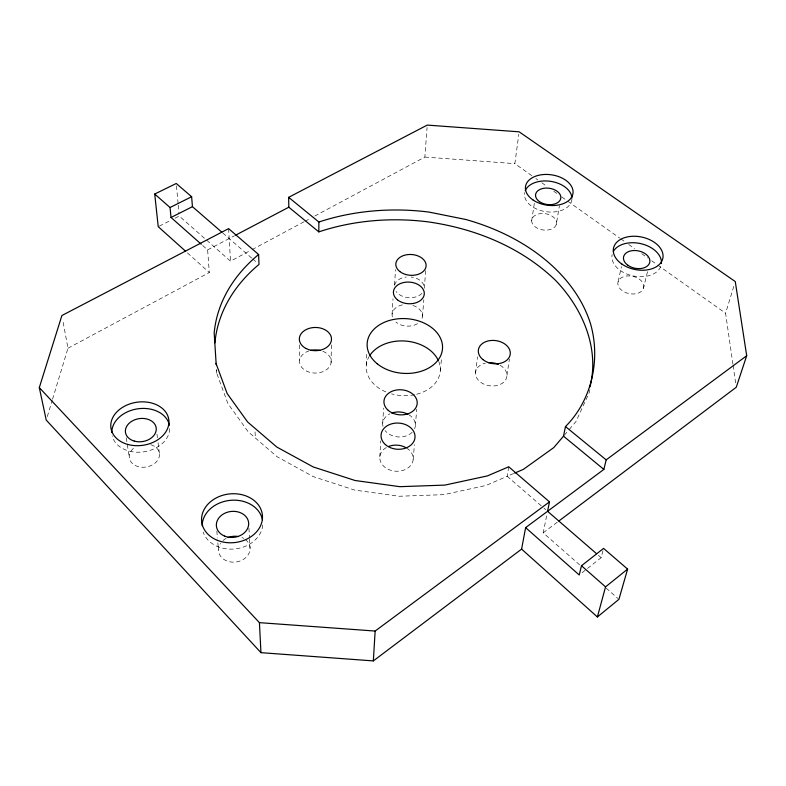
<?xml version="1.0" encoding="UTF-8"?>
<svg xmlns="http://www.w3.org/2000/svg" width="786" height="786" viewBox="0 0 786 786"><rect width="100%" height="100%" fill="white"/><g stroke="black" fill="none" stroke-linecap="round" stroke-linejoin="round"><path stroke-width="0.59" stroke-dasharray="3.93 2.95" d="M331.112 362.592L331.368 344.907M366.296 365.107L366.826 352.167M379.825 456.863L380.709 440.946M382.723 423.173L383.578 408.003M392.096 314.115L393 298.788M394.572 284.954L395.486 269.618M314.724 216.062L424.862 157.062L427.073 127.46M425.717 270.639L424.283 288.315A14.934 10.405 4 0 0 411.127 277.016M422.465 316.326L423.811 299.849M415.372 425.55L416.727 409.241M413.181 459.299L414.409 444.63M440.337 370.501L441.496 358.789M475.501 373.075L477.564 356.706M531.837 175.7L514.859 163.645L518.829 134.18M506.96 375.364L509.426 359.025M531.67 220.856L534.421 202.67M508.738 466.786L507.186 476.296L485.994 485.463L443.795 494.649L399.141 496.251L354.722 490.1L313.231 476.611L277.065 456.725L248.16 431.789L227.822 403.385L216.72 373.212L216.474 369.921M556.193 224.786A12.517 8.214 8.3 0 0 540.66 213.596A12.517 8.214 8.3 0 0 535.482 227.056A12.517 8.214 8.3 0 0 556.193 224.786L559.416 205.726M579.685 564.888L543.185 532.829L547.095 513.671M589.873 389.601L589.176 392.823L575.951 421.571L568.946 429.785M618.13 281.634L621.441 266.641M643.538 288.138A13.136 8.852 11.8 0 0 626.688 275.994A13.136 8.852 11.8 0 0 622.227 290.692A13.136 8.852 11.8 0 0 643.538 288.138L647.693 270.856M582.082 572.719L601.152 557.677L602.96 550.721M47.288 416.609L52.2 400.379M52.544 399.219L67.969 348.227L62.762 320.197M732.935 364.203L725.586 313.241L733.829 286.261M564.279 435.257L568.17 430.699M543.185 532.829L557.893 521.747M67.969 348.227L209.312 272.526L207.632 249.879L202.14 245.016M206.708 240.231L230.504 261.168L251.019 250.184M252.1 249.604L303.927 221.839M305.007 221.259L310.411 218.37M207.632 249.879L234.601 235.702M159.273 226.152L170.837 220.306M175.042 218.184L179.247 216.062L205.794 239.425M513.631 473.536L507.186 476.296L542.988 507.304M424.862 157.062L514.859 163.645M535.836 178.53L537.83 179.955M541.829 182.784L546.82 186.331M553.806 191.293L556.802 193.425M561.803 196.972L566.794 200.509M567.787 201.226L619.722 238.089M620.724 238.797L624.713 241.636M628.712 244.475L634.705 248.73M641.69 253.691L647.684 257.946M651.682 260.775L656.674 264.322M657.676 265.029L725.586 313.241M543.902 508.1L545.739 509.692M598.382 555.28L601.152 557.677M222.752 232.97L251.766 258.142M252.67 258.928L257.189 262.848M606.144 588.125L618.002 598.539M187.412 252.876L209.312 272.526M126.3 437.773L129.297 457.501M733.102 365.411L735.725 383.617M156.974 434.157L157.436 437.802M158.045 442.656L159.43 453.591M176.467 185.889L178.137 203.996M178.245 205.205L179.021 213.645M216.838 530.982L217.437 538.066M217.84 542.802L218.439 549.886M216.504 369.567L216.72 373.212M228.608 228.628L230.504 261.168M248.946 528.251L249.476 537.693M249.545 538.872L250.066 548.323M255.047 431.878L255.332 437.969M299.495 344.867L299.643 360.224M571.913 199.064A23.875 15.356 8.1 0 1 546.241 211.739A23.875 15.356 8.1 0 1 524.655 192.59M322.83 351.273A15.818 11.594 0.1 0 1 327.34 369.066A15.818 11.594 0.1 0 1 302.669 368.398A15.818 11.594 0.1 0 1 308.947 350.9M412.159 432.31A16.368 12.507 4 0 1 385.071 430.571M382.998 426.444A16.368 12.507 4 0 1 389.915 413.809M408.828 414.713A16.368 12.507 4 0 1 414.605 428.743M262.721 524.979A30.379 24.405 -6.4 0 1 235.436 548.883A30.379 24.405 -6.4 0 1 203.171 532.063M406.519 448A16.722 13.048 3.9 0 1 408.661 467.464A16.722 13.048 3.9 0 1 383.755 466.295A16.722 13.048 3.9 0 1 387.193 447.087M150.814 444.709A15.199 11.525 -9.1 0 1 156.945 461.215A15.199 11.525 -9.1 0 1 134.219 464.899A15.199 11.525 -9.1 0 1 134.789 447.303M169.707 428.655A29.082 21.723 -8.6 0 1 143.091 451.93A29.082 21.723 -8.6 0 1 112.251 435.925M245.261 539.451A15.858 12.92 -7 0 1 246.49 556.92A15.858 12.92 -7 0 1 225.277 560.241A15.858 12.92 -7 0 1 220.522 543.322M223.018 540.542A15.858 12.92 -7 0 1 226.26 538.351M241.97 537.585A15.858 12.92 -7 0 1 243.699 538.43M500.073 365.244A15.799 11.594 7.9 0 1 502.234 383.332A15.799 11.594 7.9 0 1 478.035 379.815A15.799 11.594 7.9 0 1 485.434 363.122M660.653 266.69A25.064 16.575 11.5 0 1 631.669 275.581A25.064 16.575 11.5 0 1 612.176 254.458M421.944 293.375A14.934 10.405 4 0 1 408.602 297.668A14.934 10.405 4 0 1 396.056 291.488M394.631 285.239A14.934 10.405 4 0 1 406.313 276.996M417.494 323.675A15.229 10.817 4 0 1 395.908 322.103M392.371 316.945A15.229 10.817 4 0 1 404.161 304.595M412.886 305.43A15.229 10.817 4 0 1 421.768 319.087M438.726 361.403A37.129 27.333 4 0 1 415.794 394.464M414.615 394.719A37.129 27.333 4 0 1 391.546 393.884M385.867 391.909A37.129 27.333 4 0 1 369.243 356.333"/><path stroke-width="1.18" d="M589.991 386.85C599.806 348.149 582.436 308.309 555.682 280.514C521.226 247.187 475.284 228.579 428.282 221.898A189.603 138.09 4 0 0 318.831 231.88L318.87 222.016L288.649 197.335L427.25 125.092L519.143 131.822L735.264 281.575L746.7 355.744L736.256 387.252L558.866 521.01M214.902 342.883A189.603 138.09 4 0 1 258.997 264.42L258.614 254.507L228.608 228.628L61.898 315.52L39.3 387.616L46.236 420.088L260.952 652.665L373.34 660.908L375.148 631.05L549.493 501.871L508.738 466.786L487.399 475.913L444.866 485.1L399.848 486.681L355.075 480.501L313.241 466.963L276.78 447.028L247.649 422.023L227.164 393.57L215.993 363.348M373.34 660.908L521.599 549.109L525.628 527.632L603.854 469.409L606.173 459.869L746.7 355.744M549.493 501.871L547.577 511.283L596.535 553.678M514.702 473.084L523.299 469.409L553.747 447.627L563.503 436.171L565.468 426.562C591.966 400.123 600.799 359.428 590.522 323.753A191.018 138.218 4 0 0 465.754 219.481L429.068 212.092A191.018 138.218 4 0 0 318.87 222.016M521.599 549.109L597.38 616.961L618.916 599.345L627.611 569.103L603.569 548.402L581.483 565.753L579.223 574.979L525.628 527.632M597.38 616.961L605.554 586.877L627.611 569.103M235.692 235.132L288.816 207.209L288.649 197.335M192.442 206.669L191.627 196.736L176.251 183.482L154.724 194.044L170.041 207.524L171.014 217.467L192.442 206.669L221.839 232.175M170.041 207.524L191.627 196.736M39.3 387.616L259.429 622.65L375.148 631.05M565.468 426.562L606.173 459.869M288.816 207.209L318.831 231.88M563.503 436.171L603.854 469.409M581.483 565.753L605.554 586.877M171.014 217.467L201.226 244.2M185.594 251.235L158.222 226.682L154.724 194.044M216.209 364.724L214.175 332.989A191.018 138.218 4 0 1 258.614 254.507M259.429 622.65L260.952 652.665M525.245 190.664A23.875 15.356 8.1 0 1 550.927 181.389A23.875 15.356 8.1 0 1 571.923 198.062M613.355 251.422A25.064 16.575 11.5 0 1 641.671 243.857A25.064 16.575 11.5 0 1 661.419 263.526M391.752 413.053A16.368 12.507 4 0 1 407.963 414.232M202.159 525.746A30.379 24.405 -6.4 0 1 230.19 500.348A30.379 24.405 -6.4 0 1 262.416 519.693M389.07 446.291A16.722 13.048 3.9 0 1 405.635 447.489M111.828 432.546A29.082 21.723 -8.6 0 1 138.464 408.72A29.082 21.723 -8.6 0 1 169.403 425.275M228.097 537.516A15.858 12.92 -7 0 1 238.168 536.494M488.371 362.68A15.799 11.594 7.9 0 1 498.324 364.37M310.873 350.379A15.818 11.594 0.1 0 1 319.99 350.409M369.823 355.429A37.129 27.333 4 0 1 405.33 341.045A37.129 27.333 4 0 1 438.293 360.42M532.849 199.85A23.983 15.347 8.1 0 0 572.424 195.527A23.983 15.347 8.1 0 0 542.438 174.639A23.983 15.347 8.1 0 0 532.849 199.85M621.864 264.067A25.181 16.575 11.5 0 0 662.618 259.184A25.181 16.575 11.5 0 0 630.038 236.478A25.181 16.575 11.5 0 0 621.864 264.067M306.108 348.532A16.084 11.613 0.2 0 0 331.427 340.191A16.084 11.613 0.2 0 0 308.711 328.509A16.084 11.613 0.2 0 0 306.108 348.532M388.255 410.38A16.663 12.547 4 0 0 416.433 406.627A16.663 12.547 4 0 0 397.068 389.925A16.663 12.547 4 0 0 388.255 410.38M539.432 201.599A12.743 8.194 8.1 0 0 560.497 199.369A12.743 8.194 8.1 0 0 544.649 188.168A12.743 8.194 8.1 0 0 539.432 201.599M217.437 540.355A30.546 24.454 -6.3 0 0 262.495 516.471A30.546 24.454 -6.3 0 0 216.14 497.97A30.546 24.454 -6.3 0 0 217.437 540.355M385.415 444.611A17.027 13.107 3.9 0 0 414.222 440.641A17.027 13.107 3.9 0 0 394.454 423.241A17.027 13.107 3.9 0 0 385.415 444.611M134.298 441.093A15.514 11.584 -8.6 0 0 156.208 428.075A15.514 11.584 -8.6 0 0 131.969 421.149A15.514 11.584 -8.6 0 0 134.298 441.093M127.705 444.424A29.239 21.743 -8.5 0 0 168.823 419.832A29.239 21.743 -8.5 0 0 123.038 407.05A29.239 21.743 -8.5 0 0 127.705 444.424M224.678 536.121A16.211 13.018 -6.4 0 0 248.681 523.525A16.211 13.018 -6.4 0 0 224.177 513.543A16.211 13.018 -6.4 0 0 224.678 536.121M399.779 271.514A15.17 10.405 4 0 0 425.413 268.576A15.17 10.405 4 0 0 407.698 254.605A15.17 10.405 4 0 0 399.779 271.514M397.431 299.81A15.474 10.827 4 0 0 423.575 296.725A15.474 10.827 4 0 0 405.527 282.213A15.474 10.827 4 0 0 397.431 299.81M482.948 359.605A16.074 11.613 7.8 0 0 509.75 356.176A16.074 11.613 7.8 0 0 490.209 340.574A16.074 11.613 7.8 0 0 482.948 359.605M377.201 363.761A37.767 27.392 4 0 0 440.887 355.272A37.767 27.392 4 0 0 396.419 318.998A37.767 27.392 4 0 0 377.201 363.761M627.945 265.314A13.372 8.843 11.5 0 0 649.629 262.789A13.372 8.843 11.5 0 0 632.425 250.626A13.372 8.843 11.5 0 0 627.945 265.314"/></g></svg>
